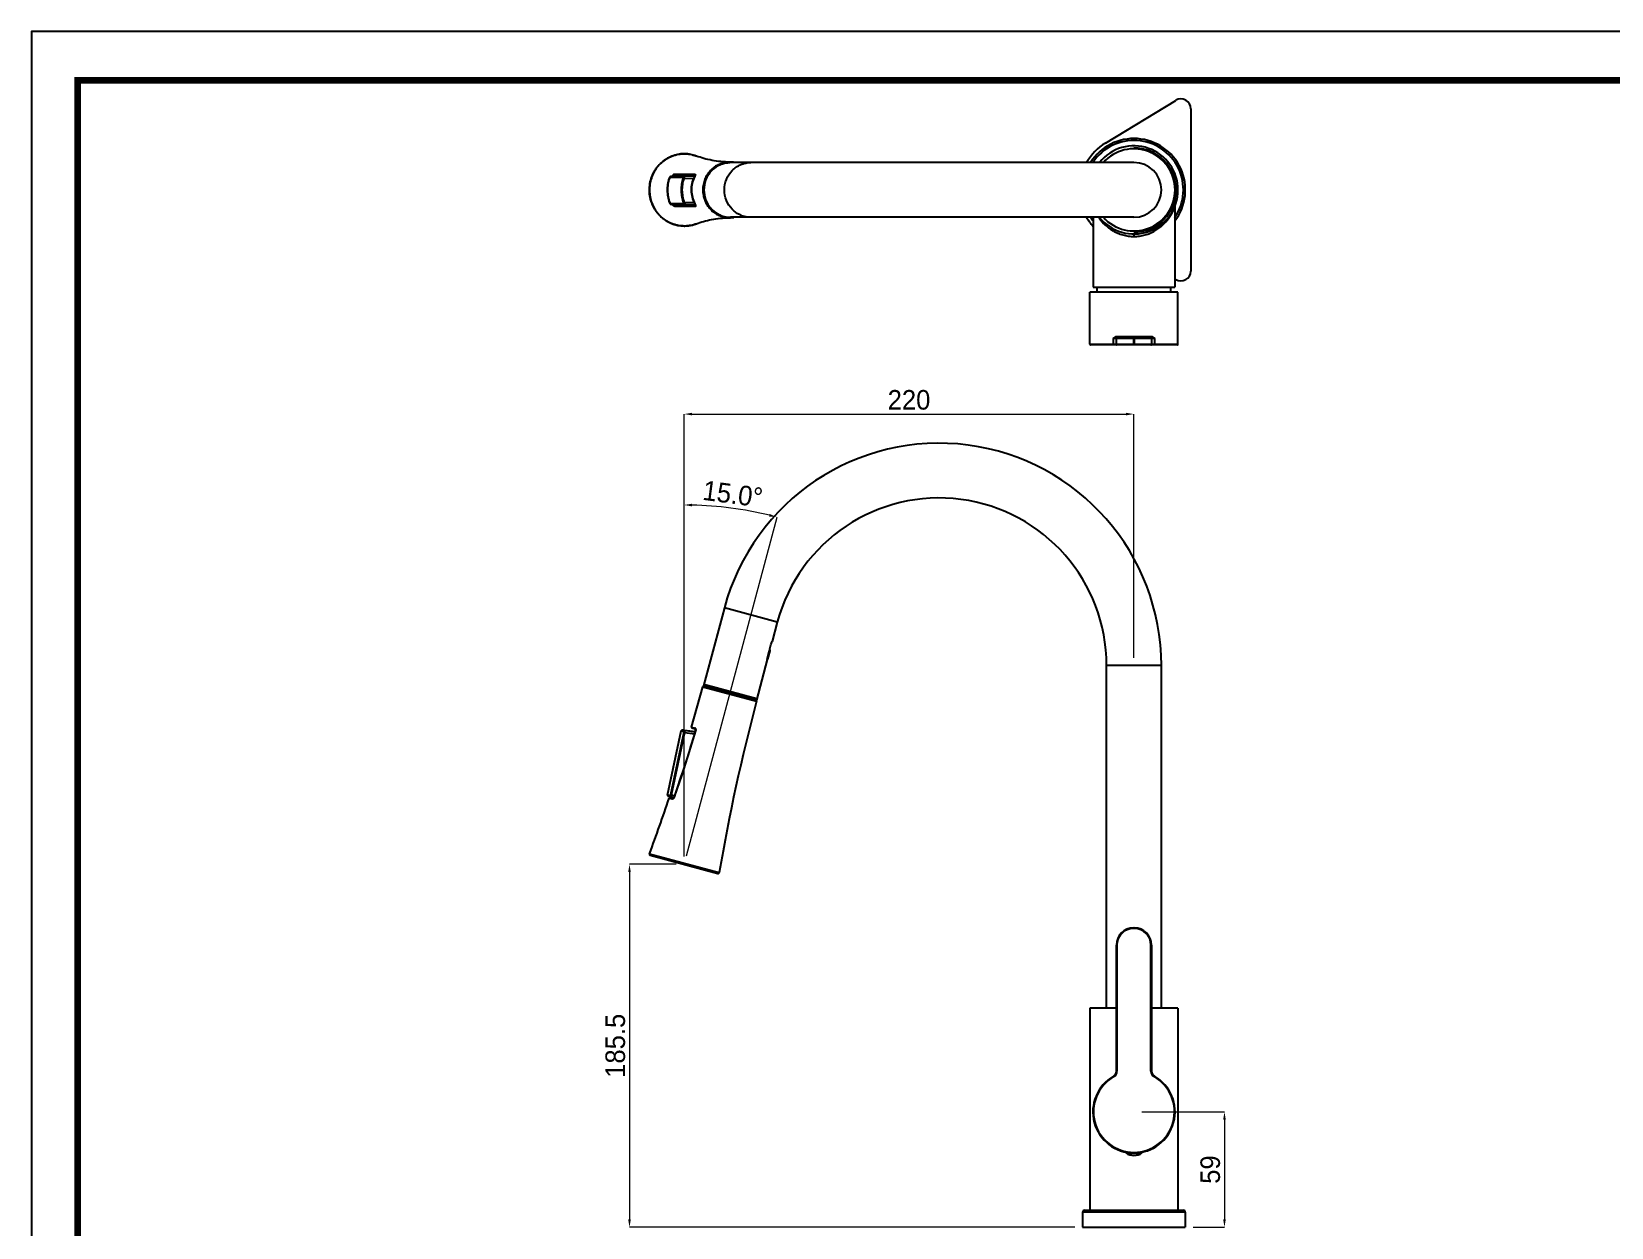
# Model space of a CAD drawing. Extents: x -514 to 953, y 124 to 1198.
# Drawn here: x -514 to 293, y 587 to 1198 of the extents above; entities that cross this region are included whole.
import ezdxf

# ---------------------------------------------------------------- set-up
doc = ezdxf.new("R2010")
doc.units = 0
doc.header["$LTSCALE"] = 50
doc.header["$MEASUREMENT"] = 0
doc.header["$PDMODE"] = 3
doc.header["$PDSIZE"] = -10
doc.layers.get('0').update_dxf_attribs({"linetype": 'CONTINUOUS'})
doc.layers.get('DEFPOINTS').update_dxf_attribs({"linetype": 'CONTINUOUS'})
doc.styles.add('Daelim Dimension', font='H2GTRE.TTF')
doc.dimstyles.new('DEFAULT', dxfattribs={"dimscale": 2, "dimtxt": 2, "dimasz": 2, "dimexe": 0, "dimexo": 2, "dimgap": 1, "dimtad": 1, "dimdec": 1, "dimzin": 9, "dimdsep": 46, "dimtxsty": 'Daelim Dimension', "dimcen": 0.5, "dimclrd": 252, "dimclre": 252, "dimclrt": 3, "dimadec": 1, "dimazin": 0, "dimtfac": 1, "dimtdec": 1, "dimtix": 1, "dimtmove": 0, "dimatfit": 3, "dimfxl": 1, "dimtolj": 1, "dimtzin": 1, "dimlwd": 9, "dimlwe": 9, "dimarcsym": 0})

# ---------------------------------------------------------------- blocks, each defined once
blk = doc.blocks.new('*D30')
at = {"color": 5, "lineweight": 9, "ltscale": 0.5, "transparency": 16777216}
for p, q in [((-184.82, 772.86), (-208.71, 772.86)), ((-208.71, 768.86), (-208.71, 591.35)), ((18.9, 587.35), (-208.71, 587.35))]:
    blk.add_line(p, q, dxfattribs=at)
at = {"color": 5, "ltscale": 0.5, "transparency": 16777216}
for points in [[(-209.38, 768.86), (-208.05, 768.86), (-208.71, 772.86)], [(-209.38, 591.35), (-208.05, 591.35), (-208.71, 587.35)]]:
    blk.add_solid(points, dxfattribs=at)
at = {"layer": 'DEFPOINTS', "color": 0, "ltscale": 0.5, "transparency": 16777216}
for p in [(-180.82, 772.86), (-208.71, 587.35), (22.9, 587.35)]:
    blk.add_point(p, dxfattribs=at)
at = {"color": 7, "ltscale": 0.5, "transparency": 16777216, "insert": (-215.94, 680.1), "char_height": 10, "attachment_point": 5, "rotation": 90, "style": 'Daelim Dimension'}
blk.add_mtext('\\A1;185.5', dxfattribs=at)
blk = doc.blocks.new('*D31')
at = {"color": 5, "lineweight": 9, "ltscale": 0.5, "transparency": 16777216}
for p, q in [((-180.82, 776.86), (-180.82, 1002.93)), ((-176.82, 1002.93), (45.15, 1002.93)), ((49.15, 878.43), (49.15, 1002.93))]:
    blk.add_line(p, q, dxfattribs=at)
at = {"color": 5, "ltscale": 0.5, "transparency": 16777216}
for points in [[(-176.82, 1003.59), (-176.82, 1002.26), (-180.82, 1002.93)], [(45.15, 1003.59), (45.15, 1002.26), (49.15, 1002.93)]]:
    blk.add_solid(points, dxfattribs=at)
at = {"layer": 'DEFPOINTS', "color": 0, "ltscale": 0.5, "transparency": 16777216}
for p in [(49.15, 1002.93), (49.15, 874.43), (-180.82, 772.86)]:
    blk.add_point(p, dxfattribs=at)
at = {"color": 7, "ltscale": 0.5, "transparency": 16777216, "insert": (-65.83, 1010.15), "char_height": 10, "attachment_point": 5, "style": 'Daelim Dimension'}
blk.add_mtext('\\A1;220', dxfattribs=at)
blk = doc.blocks.new('*D35')
at = {"color": 5, "lineweight": 9, "ltscale": 0.5, "transparency": 16777216}
for p, q in [((53.15, 646.35), (95.41, 646.35)), ((95.41, 642.35), (95.41, 591.35)), ((79.4, 587.35), (95.41, 587.35))]:
    blk.add_line(p, q, dxfattribs=at)
at = {"color": 5, "ltscale": 0.5, "transparency": 16777216}
for points in [[(94.75, 642.35), (96.08, 642.35), (95.41, 646.35)], [(94.75, 591.35), (96.08, 591.35), (95.41, 587.35)]]:
    blk.add_solid(points, dxfattribs=at)
at = {"layer": 'DEFPOINTS', "color": 0, "ltscale": 0.5, "transparency": 16777216}
for p in [(49.15, 646.35), (75.4, 587.35), (95.41, 587.35)]:
    blk.add_point(p, dxfattribs=at)
at = {"color": 7, "ltscale": 0.5, "transparency": 16777216, "insert": (88.18, 616.85), "char_height": 10, "attachment_point": 5, "rotation": 90, "style": 'Daelim Dimension'}
blk.add_mtext('\\A1;59', dxfattribs=at)
blk = doc.blocks.new('*D38')
at = {"color": 5, "lineweight": 9, "ltscale": 0.5, "transparency": 16777216}
for p, q in [((-180.82, 777.56), (-180.82, 956.48)), ((-179.64, 777.25), (-133.29, 950.22))]:
    blk.add_line(p, q, dxfattribs=at)
blk.add_arc((-180.82, 772.86), 183.62, 76.24815, 88.75185, dxfattribs=at)
at = {"color": 5, "ltscale": 0.5, "transparency": 16777216}
for points in [[(-176.82, 955.77), (-176.81, 957.1), (-180.82, 956.48)], [(-137, 951.86), (-137.33, 950.57), (-133.29, 950.22)]]:
    blk.add_solid(points, dxfattribs=at)
at = {"layer": 'DEFPOINTS', "color": 0, "ltscale": 0.5, "transparency": 16777216}
for p in [(-148.93, 953.69), (-180.82, 773.56), (-180.82, 772.86), (-180.82, 772.86), (-180.67, 773.38)]:
    blk.add_point(p, dxfattribs=at)
at = {"color": 7, "ltscale": 0.5, "transparency": 16777216, "insert": (-155.91, 962.06), "char_height": 10, "attachment_point": 5, "rotation": 352.5, "style": 'Daelim Dimension'}
blk.add_mtext('\\A1;15.0°', dxfattribs=at)

msp = doc.modelspace()

# ---------------------------------------------------------------- linework, layer by layer
at = {"color": 7, "linetype": 'Continuous'}
for p, q in [((34.61, 1141.42), (70.56, 1163.26)), ((78.15, 1158.99), (78.15, 1075.99)), ((49.15, 1131.49), (-157.14, 1131.49)), ((-181.47, 1124.67), (-187.62, 1124.33)), ((-181.47, 1124.67), (-175.25, 1124.64)), ((-181.47, 1124.67), (-181.47, 1124.67)), ((-175.52, 1124.04), (-175.52, 1124.04)), ((-170.89, 1117.51), (-170.89, 1117.47)), ((-170.66, 1117.49), (-170.66, 1117.49)), ((-170.66, 1117.49), (-170.66, 1117.49)), ((-181.21, 1109.97), (-187.37, 1110.08)), ((-185.55, 1109.59), (-183.15, 1109.64)), ((-176.51, 1109.66), (-183.15, 1109.64)), ((-181.21, 1109.97), (-175.02, 1109.94)), ((-180.57, 1110.05), (-175.03, 1109.95)), ((-174.9, 1109.66), (-176.51, 1109.66)), ((70.05, 1108.91), (70.05, 1067.79)), ((49.15, 1103.49), (-157.14, 1103.49)), ((28.25, 1103.49), (28.25, 1067.79)), ((28.25, 1067.79), (70.05, 1067.79)), ((30.35, 1065.29), (30.35, 1067.79)), ((67.95, 1065.29), (67.95, 1067.79)), ((70.56, 1071.72), (70.05, 1072.02)), ((26.65, 1038.59), (26.65, 1065.29)), ((71.65, 1065.29), (26.65, 1065.29)), ((70.15, 1065.29), (28.15, 1065.29)), ((71.65, 1038.59), (71.65, 1065.29)), ((57.87, 1042.09), (40.44, 1042.09)), ((40.63, 1042.59), (57.68, 1042.59)), ((48.95, 1042.09), (48.95, 1038.29)), ((49.35, 1038.29), (49.35, 1042.09)), ((26.65, 1038.59), (71.65, 1038.59)), ((71.35, 1038.29), (26.95, 1038.29)), ((38.57, 1041.59), (38.57, 1038.59)), ((59.74, 1041.59), (38.57, 1041.59)), ((40.15, 1038.59), (40.15, 1041.59)), ((58.15, 1041.59), (58.15, 1038.59)), ((59.74, 1038.59), (59.74, 1041.59)), ((-160.21, 903.84), (-170.89, 863.99)), ((-133.17, 896.59), (-135.8, 886.77)), ((-137.97, 877.74), (-136.83, 881.99)), ((-138.28, 877.51), (-143.84, 856.75)), ((35.15, 699.35), (35.15, 874.43)), ((63.15, 699.35), (63.15, 874.43)), ((-170.66, 864.84), (-143.62, 857.6)), ((-177.02, 842.97), (-171.21, 863.56)), ((-170.89, 863.99), (-143.84, 856.75)), ((-189.26, 808.25), (-182.28, 841.05)), ((-180.8, 841.32), (-175.07, 840.52)), ((-175.08, 840.49), (-180.58, 841.26)), ((-176.81, 842.6), (-175.1, 842.14)), ((-175.18, 841.13), (-175.36, 840.56)), ((-175.33, 842.2), (-175.27, 842.16)), ((-175.27, 842.16), (-175.19, 842.02)), ((-188.9, 807.66), (-187.79, 807.34)), ((-188, 807.4), (-188.9, 807.66)), ((-186.57, 806.39), (-188.1, 806.8)), ((-186.03, 806.84), (-188, 807.4)), ((-187.79, 807.34), (-186.03, 806.84)), ((-198.16, 777.5), (-163.48, 768.21)), ((48.95, 740.35), (49.35, 740.35)), ((40.15, 667.13), (40.15, 731.55)), ((58.15, 731.55), (58.15, 667.13)), ((26.65, 699.35), (26.65, 596.05)), ((40.15, 699.35), (26.65, 699.35)), ((71.65, 699.35), (58.15, 699.35)), ((71.65, 699.35), (71.65, 596.05)), ((53.3, 625.35), (45, 625.35)), ((45.8, 625.27), (45.8, 625.63)), ((45.8, 625.27), (52.5, 625.27)), ((52.5, 625.27), (52.5, 625.64)), ((22.9, 595.05), (22.9, 587.35)), ((23.9, 596.05), (74.4, 596.05)), ((75.4, 595.05), (75.4, 587.35)), ((22.9, 587.35), (75.4, 587.35)), ((23.9, 587.25), (23.9, 587.35)), ((74.4, 587.25), (74.4, 587.35))]:
    msp.add_line(p, q, dxfattribs=at)
at = {"color": 9, "linetype": 'Continuous'}
for p, q in [((-180.98, 1135.94), (-181.01, 1135.94)), ((-181, 1135.94), (-181.01, 1135.94)), ((-157.37, 1131.69), (-157.54, 1131.69)), ((-188.34, 1123.47), (-188.33, 1123.48)), ((-188.33, 1123.47), (-188.33, 1123.48)), ((-188.33, 1123.47), (-188.33, 1123.48)), ((-188.05, 1124), (-181.25, 1123.97)), ((-187.62, 1124.33), (-180.82, 1124.3)), ((-187.62, 1124.33), (-187.62, 1124.33)), ((-181.47, 1124.67), (-181.47, 1124.67)), ((-175.27, 1124.6), (-180.82, 1124.3)), ((-180.79, 1123.29), (-175.71, 1123.56)), ((-175.52, 1124.04), (-175.51, 1124.05)), ((-188.12, 1110.91), (-188.11, 1110.91)), ((-188.11, 1110.91), (-188.11, 1110.92)), ((-188.11, 1110.91), (-188.11, 1110.92)), ((-181.01, 1110.36), (-187.81, 1110.39)), ((-180.57, 1110.05), (-187.37, 1110.08)), ((-187.37, 1110.08), (-187.37, 1110.08)), ((-175.5, 1110.96), (-180.58, 1111.05)), ((-174.89, 1109.63), (-176.51, 1109.62)), ((-175.27, 1110.47), (-175.28, 1110.47)), ((-180.38, 1099.04), (-180.35, 1099.04)), ((-174.56, 1100.16), (-174.52, 1100.18)), ((-174.56, 1100.16), (-174.52, 1100.18)), ((66.79, 1102.85), (66.82, 1102.89)), ((66.82, 1102.85), (66.85, 1102.89)), ((49.15, 1094.99), (49.15, 1093.69)), ((-133.17, 896.59), (-160.21, 903.84)), ((-138.34, 877.53), (-137.11, 882.09)), ((63.15, 874.43), (35.15, 874.43)), ((-171.21, 863.56), (-143.78, 856.21)), ((-181.01, 840.35), (-187.81, 808.36)), ((-180.57, 840.25), (-187.37, 808.26)), ((-182.28, 841.05), (-182.28, 841.05)), ((-180.57, 840.25), (-181.01, 840.35)), ((-180.57, 840.25), (-175.37, 839.52)), ((-177.02, 842.97), (-175.27, 842.5)), ((-175.18, 841.13), (-174.9, 841.05)), ((-175.18, 841.13), (-175.17, 841.13)), ((-189.25, 808.25), (-189.26, 808.25)), ((-188.11, 807.92), (-189.25, 808.25)), ((-189.1, 808.2), (-189.25, 808.25)), ((-188.11, 807.92), (-189.1, 808.2)), ((-188.9, 807.66), (-188.9, 807.66)), ((-188.82, 807.64), (-188.9, 807.66)), ((-187.37, 808.26), (-187.81, 808.36)), ((-185.65, 807.77), (-187.37, 808.26)), ((-186.9, 806.19), (-188.47, 806.6)), ((-198.5, 778.16), (-162.85, 768.61)), ((48.95, 740.35), (48.95, 740.05)), ((49.35, 740.05), (48.95, 740.05)), ((49.35, 740.05), (49.35, 740.35)), ((40.45, 731.55), (40.15, 731.55)), ((40.45, 731.55), (40.45, 667.13)), ((57.85, 667.13), (57.85, 731.55)), ((58.15, 731.55), (57.85, 731.55)), ((38.8, 664.28), (38.65, 664.54)), ((40.15, 667.13), (40.45, 667.13)), ((57.85, 667.13), (58.15, 667.13)), ((59.5, 664.28), (59.65, 664.54)), ((75.4, 595.05), (22.9, 595.05))]:
    msp.add_line(p, q, dxfattribs=at)
for q in [(-180.82, 773.56), (-180.67, 773.38)]:
    msp.add_line((-180.82, 772.86), q)
at = {"ltscale": 0.5}
msp.add_lwpolyline([(-514.33, 123.55), (952.59, 123.55), (952.59, 1198.39), (-514.33, 1198.39)], close=True, dxfattribs=at)
at = {"color": 5, "linetype": 'ByBlock', "lineweight": 200, "const_width": 3.38}
msp.add_lwpolyline([(-490.75, 169.57), (928.85, 169.57), (928.85, 1173.43), (-490.75, 1173.43)], close=True, dxfattribs=at)
at = {"color": 7, "linetype": 'Continuous'}
for points in [[(-187.62, 1124.33), (-187.66, 1124.33), (-187.82, 1124.28), (-187.95, 1124.2), (-188.04, 1124.1), (-188.13, 1123.98), (-188.21, 1123.83), (-188.28, 1123.64), (-188.34, 1123.47)], [(-175.11, 1125.1), (-175.11, 1125.1), (-175.12, 1125.04), (-175.14, 1124.95), (-175.19, 1124.82), (-175.24, 1124.67), (-175.31, 1124.5), (-175.4, 1124.3), (-175.49, 1124.1), (-175.52, 1124.04)], [(-170.89, 1117.51), (-170.89, 1117.49), (-170.89, 1117.47)], [(-188.12, 1110.91), (-188.06, 1110.75), (-187.97, 1110.57), (-187.89, 1110.42), (-187.8, 1110.3), (-187.71, 1110.21), (-187.58, 1110.13), (-187.42, 1110.08), (-187.37, 1110.08)], [(-175.28, 1110.47), (-175.26, 1110.43), (-175.16, 1110.23), (-175.07, 1110.04), (-174.99, 1109.87), (-174.92, 1109.72), (-174.88, 1109.59), (-174.85, 1109.5), (-174.84, 1109.47)], [(70.14, 1109.38), (70.08, 1109.18), (70.06, 1108.97), (70.05, 1108.91)], [(-174.9, 841.06), (-178.31, 830), (-181.99, 818.63), (-185.83, 807.25)], [(-175.19, 842.02), (-175.13, 841.8), (-175.11, 841.54), (-175.15, 841.25), (-175.18, 841.13)], [(-175.1, 842.14), (-175.02, 842.08), (-174.92, 841.94), (-174.86, 841.73), (-174.84, 841.46), (-174.87, 841.18), (-174.9, 841.06)], [(-186.61, 806.56), (-186.74, 806.47), (-186.76, 806.46)], [(-186.3, 806.92), (-186.44, 806.73), (-186.61, 806.56)], [(-185.83, 807.25), (-185.86, 807.16), (-185.99, 806.9), (-186.15, 806.68), (-186.31, 806.51), (-186.46, 806.42), (-186.55, 806.39), (-186.56, 806.39)]]:
    msp.add_lwpolyline(points, dxfattribs=at)
for centre, radius, start, end in [((73.15, 1158.99), 5, 0, 121.28854), ((49.15, 1117.49), 28, 121.28854, 149.91392), ((49.15, 1117.49), 26.25, 322.88926, 147.6906), ((49.15, 1117.49), 22.5, 218.63194, 141.36808), ((49.15, 1117.49), 21.5, 270.00006, 89.99994), ((-157.37, 1118.4), 13.09, 95.30467, 96.18626), ((-157.14, 1118.46), 13.03, 96.29852, 97.18267), ((-157.37, 1118.41), 13.08, 90.00401, 95.30585), ((-157.14, 1118.41), 13.08, 90.99336, 96.29527), ((-157.5, 1118.46), 13.24, 88.3772, 89.43348), ((-157.14, 1118.4), 13.09, 89.99997, 90.99382), ((-157.14, 1118.46), 13.03, 90.00018, 90.9972), ((-157.5, 1118.36), 13.33, 80.7034, 88.37008), ((49.15, 1117.49), 21, 221.86406, 138.13591), ((49.15, 1117.49), 21, 270.00011, 89.99989), ((49.15, 1117.49), 14, 270, 90), ((-172.63, 1117.67), 12.12, 143.34952, 144.9926), ((-156.18, 1117.49), 14.48, 180.0113, 192.08567), ((-172.67, 1117.28), 12.06, 217.21951, 219.30064), ((-156.95, 1116.98), 13.53, 233.21969, 235.12827), ((-157.09, 1116.74), 13.25, 247.3543, 249.8157), ((-157.13, 1116.64), 13.15, 249.80895, 262.38201), ((-157.14, 1116.58), 13.09, 262.40011, 268.9988), ((-157.14, 1116.52), 13.03, 262.80682, 263.74034), ((-157.37, 1116.58), 13.09, 263.80323, 264.73405), ((-157.37, 1116.57), 13.08, 264.73285, 269.99603), ((-157.14, 1116.57), 13.08, 263.7435, 269.00662), ((-156.83, 1049.57), 53.72, 90.56625, 91.08432), ((-157.14, 1116.58), 13.09, 269.00616, 269.99997), ((-157.14, 1116.52), 13.03, 269.00279, 269.99982), ((-157.5, 1116.54), 13.25, 270.56627, 271.08434), ((-157.5, 1116.52), 13.23, 271.0844, 271.63116), ((-157.5, 1116.61), 13.32, 271.63919, 279.02172), ((49.15, 1117.49), 28, 210.08687, 221.69963), ((49.15, 1117.49), 26.25, 212.30478, 217.09508), ((73.15, 1075.99), 5, 238.71146, 0), ((40.65, 1041.59), 0.5, 90, 180), ((57.65, 1041.59), 0.5, 0, 90), ((26.95, 1038.59), 0.3, 180, 270), ((40.45, 1038.59), 0.3, 180, 270), ((57.85, 1038.59), 0.3, 270, 0), ((71.35, 1038.59), 0.3, 270, 0), ((-50.47, 874.43), 113.62, 0, 165), ((-50.47, 874.43), 85.62, 0, 165), ((-119.59, 880.53), 17.51, 173.9709, 174.1203), ((-137.12, 882.07), 0.3, 345, 66.93599), ((-138.26, 877.82), 0.3, 266.64984, 345), ((-170.73, 863.43), 0.5, 75, 164.85344), ((822.81, 599.86), 1000, 165.14656, 170.28519), ((-144.26, 856.34), 0.5, 345.14656, 75), ((-176.74, 842.89), 0.3, 163.62752, 255), ((-188.77, 808.14), 0.5, 167.9995, 253.99869), ((-1136.47, 1124.85), 1000, 339.71481, 341.44305), ((-188.18, 806.51), 0.3, 75, 161.44305), ((-198.03, 777.99), 0.5, 159.71481, 255), ((-163.35, 768.69), 0.5, 255, 350.28519), ((48.95, 731.55), 8.8, 90, 180), ((49.35, 731.55), 8.8, 0, 90), ((49.15, 646.35), 21, 120.00005, 60.01983), ((37.15, 667.13), 3, 300, 0), ((61.15, 667.13), 3, 180, 240), ((49.15, 631.32), 7.27, 235.21336, 304.78664), ((23.9, 595.05), 1, 90, 180), ((74.4, 595.05), 1, 0, 90)]:
    msp.add_arc(centre, radius, start, end, dxfattribs=at)
at = {"color": 9, "linetype": 'Continuous'}
for centre, radius, start, end in [((49.15, 1117.49), 25.25, 325.97321, 146.26979), ((-180.67, 1118.73), 17.21, 90.4803, 91.02846), ((-180.68, 1118.73), 17.21, 86.49571, 90.47761), ((-180.68, 1118.68), 17.26, 81.49236, 86.49678), ((-180.68, 1118.67), 17.27, 76.84198, 81.4871), ((-180.7, 1118.6), 17.34, 72.08213, 76.84139), ((-180.72, 1118.54), 17.4, 69.14872, 72.08035), ((-157.5, 1118.44), 13.25, 90.19125, 91.08433), ((-187.59, 1123.85), 0.477, 105.22183, 111.86745), ((-187.59, 1123.85), 0.48, 93.1397, 105.26204), ((-187.36, 1110.56), 0.476, 249.41552, 256.33395), ((-187.36, 1110.56), 0.48, 256.30307, 268.99796), ((-180.64, 1116.41), 17.38, 250.5506, 252.03284), ((-180.65, 1116.38), 17.34, 252.03361, 258.5885), ((-180.67, 1116.29), 17.25, 258.59281, 261.3727), ((-180.67, 1116.3), 17.26, 261.37627, 266.97149), ((-180.67, 1116.25), 17.21, 266.97108, 270.47816), ((-180.67, 1116.25), 17.21, 270.4803, 270.96624), ((-180.68, 1116.3), 17.25, 271.09236, 283.77953), ((-180.71, 1116.41), 17.37, 283.78006, 289.63715), ((-180.72, 1116.44), 17.4, 289.63744, 290.71889), ((-157.5, 1116.5), 13.21, 268.47244, 270.19061), ((-157.5, 1116.54), 13.25, 270.19124, 270.56627), ((49.15, 1117.49), 25.25, 213.72094, 214.05238), ((50.64, 1116.92), 23.76, 214.40224, 216.18288), ((-1024.18, 1097.12), 887.1, 340.92637, 343.22156), ((-175.87, 841.68), 1.08, 21.81118, 25.5751), ((-176.59, 841.57), 1.82, 343.18992, 348.15582), ((48.95, 731.55), 8.5, 90, 180), ((49.35, 731.55), 8.5, 0, 90), ((49.15, 646.35), 20.7, 120, 60), ((37.15, 667.13), 3.3, 300, 360), ((61.15, 667.13), 3.3, 180, 240)]:
    msp.add_arc(centre, radius, start, end, dxfattribs=at)
at = {"color": 7, "linetype": 'Continuous'}
for points, knots in [([(-180.36, 1099.04), (-181.53, 1099.02), (-183.29, 1099.17), (-185.56, 1099.71), (-187.78, 1100.48), (-190.4, 1101.87), (-192.7, 1103.75), (-194.29, 1105.51), (-195.72, 1107.43), (-197.15, 1110.08), (-198.23, 1113.54), (-198.64, 1117.15), (-198.36, 1120.77), (-197.4, 1124.27), (-196.07, 1126.98), (-194.71, 1128.95), (-193.18, 1130.76), (-190.95, 1132.73), (-188.38, 1134.22), (-186.19, 1135.07), (-183.94, 1135.7), (-182.18, 1135.92), (-181.01, 1135.94)], [0, 0, 0, 0, 0.061469, 0.092285, 0.123154, 0.185037, 0.247285, 0.278596, 0.310007, 0.373026, 0.436335, 0.499809, 0.563296, 0.626647, 0.689728, 0.721174, 0.752522, 0.814843, 0.876789, 0.907683, 0.938516, 1, 1, 1, 1]), ([(-181.01, 1135.94), (-179.91, 1135.96), (-177.7, 1135.79), (-175.55, 1135.2), (-174.52, 1134.8)], [0, 0, 0, 0, 0.499507, 1, 1, 1, 1]), ([(-157.37, 1131.69), (-160.42, 1131.72), (-164.92, 1132.15), (-170.62, 1133.46), (-173.27, 1134.33), (-174.52, 1134.81)], [0, 0, 0, 0, 0.522913, 0.770214, 1, 1, 1, 1]), ([(-158.78, 1131.41), (-159.6, 1131.33), (-161.23, 1130.99), (-163.54, 1130.03), (-165.65, 1128.66), (-167.47, 1126.91), (-168.96, 1124.85), (-170.06, 1122.54), (-170.74, 1120.07), (-170.89, 1118.36), (-170.89, 1117.51)], [0, 0, 0, 0, 0.122847, 0.246123, 0.37004, 0.494723, 0.620189, 0.746351, 0.873036, 1, 1, 1, 1]), ([(-170.66, 1117.49), (-170.66, 1118.4), (-170.49, 1120.21), (-169.73, 1122.82), (-168.5, 1125.24), (-166.85, 1127.36), (-164.82, 1129.12), (-162.51, 1130.44), (-159.99, 1131.27), (-158.24, 1131.47), (-157.37, 1131.49)], [0, 0, 0, 0, 0.127092, 0.253872, 0.380072, 0.505509, 0.630111, 0.753929, 0.877131, 1, 1, 1, 1]), ([(-158.77, 1131.39), (-160.39, 1131.18), (-163.59, 1130.15), (-167.51, 1126.95), (-170.07, 1122.55), (-170.66, 1119.17), (-170.66, 1117.49)], [0, 0, 0, 0, 0.246068, 0.494683, 0.746319, 1, 1, 1, 1]), ([(-188.34, 1123.47), (-188.67, 1122.46), (-189.15, 1120.37), (-189.35, 1117.17), (-189.03, 1113.98), (-188.48, 1111.91), (-188.12, 1110.91)], [0, 0, 0, 0, 0.249827, 0.500102, 0.750324, 1, 1, 1, 1]), ([(-185.82, 1124.89), (-184.89, 1124.89), (-181.33, 1124.91), (-177.78, 1124.92), (-175.15, 1124.92)], [0, 0, 0, 0, 0.261311, 1, 1, 1, 1]), ([(-183.52, 1124.9), (-183.55, 1124.89), (-183.61, 1124.84), (-183.75, 1124.72), (-183.85, 1124.62), (-183.91, 1124.54)], [0, 0, 0, 0, 0.194457, 0.432031, 1, 1, 1, 1]), ([(-175.28, 1110.47), (-175.83, 1111.5), (-176.7, 1113.71), (-177.17, 1117.22), (-176.82, 1120.75), (-176.04, 1122.99), (-175.52, 1124.04)], [0, 0, 0, 0, 0.249452, 0.499866, 0.750351, 1, 1, 1, 1]), ([(-170.89, 1117.47), (-170.89, 1116.62), (-170.74, 1114.91), (-170.06, 1112.44), (-168.96, 1110.13), (-167.47, 1108.07), (-165.65, 1106.32), (-163.54, 1104.95), (-161.23, 1103.99), (-159.6, 1103.66), (-158.78, 1103.57)], [0, 0, 0, 0, 0.126964, 0.253648, 0.379811, 0.505275, 0.629958, 0.753876, 0.877152, 1, 1, 1, 1]), ([(-170.66, 1117.49), (-170.66, 1115.81), (-170.07, 1112.43), (-167.51, 1108.03), (-163.6, 1104.83), (-160.39, 1103.8), (-158.78, 1103.59)], [0, 0, 0, 0, 0.25368, 0.505316, 0.753932, 1, 1, 1, 1]), ([(-183.14, 1109.6), (-183.34, 1109.6), (-184.14, 1109.6), (-184.94, 1109.6), (-185.55, 1109.59)], [0, 0, 0, 0, 0.247696, 1, 1, 1, 1]), ([(-183.64, 1110.01), (-183.6, 1109.96), (-183.51, 1109.87), (-183.38, 1109.75), (-183.26, 1109.67), (-183.19, 1109.64), (-183.15, 1109.64)], [0, 0, 0, 0, 0.332803, 0.621933, 0.849116, 1, 1, 1, 1]), ([(-176.51, 1109.62), (-177.05, 1109.62), (-179.26, 1109.62), (-181.47, 1109.61), (-183.14, 1109.6)], [0, 0, 0, 0, 0.242984, 1, 1, 1, 1]), ([(-165.06, 1106.14), (-165.25, 1106.28), (-166, 1106.88), (-166.69, 1107.55), (-167.16, 1108.09)], [0, 0, 0, 0, 0.249498, 1, 1, 1, 1]), ([(-174.52, 1100.18), (-175.45, 1099.82), (-177.38, 1099.27), (-179.37, 1099.06), (-180.36, 1099.04)], [0, 0, 0, 0, 0.500499, 1, 1, 1, 1]), ([(-174.52, 1100.18), (-173.3, 1100.64), (-170.73, 1101.49), (-165.2, 1102.78), (-160.82, 1103.23), (-157.85, 1103.28)], [0, 0, 0, 0, 0.229909, 0.477064, 1, 1, 1, 1]), ([(-162.19, 1104.51), (-162.41, 1104.6), (-163.28, 1104.99), (-164.11, 1105.47), (-164.69, 1105.88)], [0, 0, 0, 0, 0.249622, 1, 1, 1, 1]), ([(38.57, 1041.59), (38.87, 1041.83), (39.48, 1042.3), (40.24, 1042.59), (40.63, 1042.59)], [0, 0, 0, 0, 0.502799, 1, 1, 1, 1]), ([(38.57, 1041.59), (38.89, 1041.69), (39.36, 1041.85), (39.98, 1042.04), (40.29, 1042.09), (40.44, 1042.09)], [0, 0, 0, 0, 0.525262, 0.766392, 1, 1, 1, 1]), ([(40.51, 1042.13), (40.51, 1042.12), (40.49, 1042.1), (40.46, 1042.09), (40.44, 1042.09)], [0, 0, 0, 0, 0.291559, 1, 1, 1, 1]), ([(40.63, 1042.59), (40.63, 1042.51), (40.61, 1042.36), (40.57, 1042.21), (40.53, 1042.15)], [0, 0, 0, 0, 0.564074, 1, 1, 1, 1]), ([(57.78, 1042.16), (57.74, 1042.21), (57.7, 1042.36), (57.68, 1042.51), (57.68, 1042.59)], [0, 0, 0, 0, 0.436973, 1, 1, 1, 1]), ([(57.68, 1042.59), (58.07, 1042.59), (58.83, 1042.3), (59.44, 1041.83), (59.74, 1041.59)], [0, 0, 0, 0, 0.497201, 1, 1, 1, 1]), ([(57.87, 1042.09), (57.86, 1042.09), (57.82, 1042.1), (57.8, 1042.13), (57.78, 1042.16)], [0, 0, 0, 0, 0.210699, 1, 1, 1, 1]), ([(58.38, 1042.02), (58.6, 1041.96), (59.05, 1041.81), (59.51, 1041.66), (59.74, 1041.59)], [0, 0, 0, 0, 0.479129, 1, 1, 1, 1]), ([(38.71, 1038.29), (38.66, 1038.29), (38.6, 1038.37), (38.57, 1038.48), (38.57, 1038.55), (38.57, 1038.59)], [0, 0, 0, 0, 0.379621, 0.670854, 1, 1, 1, 1]), ([(59.6, 1038.29), (59.65, 1038.29), (59.71, 1038.37), (59.74, 1038.48), (59.74, 1038.55), (59.74, 1038.59)], [0, 0, 0, 0, 0.379621, 0.670854, 1, 1, 1, 1]), ([(-137, 882.37), (-136.91, 883.24), (-136.61, 884.74), (-136.07, 886.18), (-135.8, 886.77)], [0, 0, 0, 0, 0.572674, 1, 1, 1, 1]), ([(-182.28, 841.05), (-182.27, 841.11), (-182.21, 841.24), (-182.07, 841.38), (-181.92, 841.44), (-181.8, 841.45), (-181.71, 841.44), (-181.63, 841.43), (-181.52, 841.42), (-181.39, 841.4), (-181.22, 841.38), (-181.02, 841.35), (-180.88, 841.33), (-180.8, 841.32)], [0, 0, 0, 0, 0.118579, 0.236304, 0.346724, 0.404348, 0.452509, 0.495823, 0.556959, 0.637753, 0.73855, 0.859346, 1, 1, 1, 1])]:
    msp.add_open_spline(points, degree=3, knots=knots, dxfattribs=at)
at = {"color": 9, "linetype": 'Continuous'}
for points, knots in [([(-181.01, 1135.94), (-182.05, 1135.92), (-184.13, 1135.69), (-187.13, 1134.79), (-189.93, 1133.36), (-192.46, 1131.46), (-194.62, 1129.12), (-196.36, 1126.44), (-197.62, 1123.48), (-198.37, 1120.35), (-198.58, 1117.12), (-198.25, 1113.91), (-197.38, 1110.81), (-196.01, 1107.91), (-194.17, 1105.29), (-191.92, 1103.05), (-189.32, 1101.25), (-187.41, 1100.38), (-186.43, 1100.03)], [0, 0, 0, 0, 0.061314, 0.122769, 0.184481, 0.246528, 0.308948, 0.371734, 0.434834, 0.498161, 0.561601, 0.625027, 0.688312, 0.751347, 0.814053, 0.876388, 0.938354, 1, 1, 1, 1]), ([(-157.75, 1131.69), (-158.63, 1131.67), (-160.4, 1131.46), (-162.95, 1130.62), (-165.29, 1129.29), (-167.33, 1127.51), (-169.01, 1125.37), (-170.26, 1122.93), (-171.03, 1120.29), (-171.3, 1117.54), (-171.05, 1114.8), (-170.3, 1112.15), (-169.07, 1109.7), (-167.41, 1107.54), (-165.37, 1105.75), (-163.04, 1104.4), (-160.5, 1103.54), (-158.73, 1103.32), (-157.85, 1103.29)], [0, 0, 0, 0, 0.061427, 0.123024, 0.18493, 0.247225, 0.309937, 0.37303, 0.436413, 0.499954, 0.563498, 0.62689, 0.689996, 0.752723, 0.815034, 0.876954, 0.938559, 1, 1, 1, 1]), ([(-160.21, 1117.49), (-160.21, 1119.31), (-159.52, 1122.97), (-157.01, 1126.86), (-154.26, 1129.2), (-151.91, 1130.51), (-149.35, 1131.31), (-147.58, 1131.49), (-146.69, 1131.49)], [0, 0, 0, 0, 0.253363, 0.5044, 0.629275, 0.753364, 0.876847, 1, 1, 1, 1]), ([(-189.25, 1117.17), (-189.27, 1118.24), (-189.14, 1120.37), (-188.66, 1122.46), (-188.33, 1123.47)], [0, 0, 0, 0, 0.500471, 1, 1, 1, 1]), ([(-188.05, 1124), (-188.06, 1124), (-188.08, 1123.99), (-188.11, 1123.95), (-188.15, 1123.9), (-188.19, 1123.84), (-188.23, 1123.76), (-188.28, 1123.64), (-188.31, 1123.54), (-188.33, 1123.48)], [0, 0, 0, 0, 0.045953, 0.121389, 0.225252, 0.353681, 0.501558, 0.66216, 1, 1, 1, 1]), ([(-187.77, 1124.3), (-187.84, 1124.27), (-187.96, 1124.19), (-188.03, 1124.07), (-188.05, 1124)], [0, 0, 0, 0, 0.515525, 1, 1, 1, 1]), ([(-186.07, 1125.34), (-186.1, 1125.34), (-186.17, 1125.32), (-186.32, 1125.23), (-186.51, 1125.03), (-186.75, 1124.73), (-186.89, 1124.5), (-186.96, 1124.37)], [0, 0, 0, 0, 0.06405, 0.15041, 0.383948, 0.675859, 1, 1, 1, 1]), ([(-185.82, 1124.89), (-185.84, 1124.89), (-185.88, 1124.88), (-185.98, 1124.84), (-186.11, 1124.74), (-186.28, 1124.59), (-186.39, 1124.47), (-186.44, 1124.4)], [0, 0, 0, 0, 0.068906, 0.159469, 0.392704, 0.679155, 1, 1, 1, 1]), ([(-186.07, 1125.34), (-186.1, 1125.29), (-186.12, 1125.19), (-186.08, 1125.03), (-185.97, 1124.92), (-185.87, 1124.89), (-185.82, 1124.89)], [0, 0, 0, 0, 0.254623, 0.509025, 0.757429, 1, 1, 1, 1]), ([(-175.14, 1125.39), (-176, 1125.38), (-179.65, 1125.37), (-183.3, 1125.35), (-186.07, 1125.34)], [0, 0, 0, 0, 0.238267, 1, 1, 1, 1]), ([(-181.33, 1123.45), (-181.66, 1122.43), (-182.16, 1120.35), (-182.3, 1118.21), (-182.28, 1117.14)], [0, 0, 0, 0, 0.499888, 1, 1, 1, 1]), ([(-180.58, 1111.05), (-180.94, 1112.02), (-181.49, 1114.04), (-181.81, 1117.15), (-181.6, 1120.27), (-181.12, 1122.3), (-180.79, 1123.29)], [0, 0, 0, 0, 0.249896, 0.499946, 0.750024, 1, 1, 1, 1]), ([(-181.25, 1123.97), (-181.25, 1123.97), (-181.24, 1123.97), (-181.23, 1123.96), (-181.23, 1123.94), (-181.23, 1123.92), (-181.23, 1123.9), (-181.23, 1123.86), (-181.23, 1123.8), (-181.25, 1123.72), (-181.27, 1123.64), (-181.3, 1123.54), (-181.32, 1123.48), (-181.33, 1123.45)], [0, 0, 0, 0, 0.018352, 0.039197, 0.066446, 0.101477, 0.144516, 0.195363, 0.319034, 0.467975, 0.635072, 0.81434, 1, 1, 1, 1]), ([(-180.79, 1123.29), (-180.85, 1123.31), (-180.96, 1123.35), (-181.1, 1123.39), (-181.2, 1123.42), (-181.26, 1123.43), (-181.3, 1123.44), (-181.32, 1123.45), (-181.33, 1123.45)], [0, 0, 0, 0, 0.323113, 0.640167, 0.772947, 0.879183, 0.954649, 1, 1, 1, 1]), ([(-180.82, 1124.3), (-180.87, 1124.3), (-180.96, 1124.28), (-181.09, 1124.2), (-181.19, 1124.1), (-181.24, 1124.01), (-181.25, 1123.97)], [0, 0, 0, 0, 0.252245, 0.510113, 0.762705, 1, 1, 1, 1]), ([(-180.82, 1124.3), (-180.81, 1124.3), (-180.8, 1124.29), (-180.79, 1124.28), (-180.77, 1124.25), (-180.76, 1124.22), (-180.75, 1124.17), (-180.74, 1124.1), (-180.74, 1123.99), (-180.74, 1123.84), (-180.75, 1123.67), (-180.77, 1123.48), (-180.79, 1123.35), (-180.79, 1123.29)], [0, 0, 0, 0, 0.016553, 0.036808, 0.063629, 0.098127, 0.140536, 0.190761, 0.313104, 0.461016, 0.628936, 0.810875, 1, 1, 1, 1]), ([(-175.51, 1124.05), (-176.03, 1122.99), (-176.81, 1120.76), (-177.16, 1117.22), (-176.68, 1113.71), (-175.82, 1111.5), (-175.27, 1110.47)], [0, 0, 0, 0, 0.249634, 0.50014, 0.750571, 1, 1, 1, 1]), ([(-175.11, 1124.99), (-175.16, 1124.84), (-175.29, 1124.52), (-175.43, 1124.21), (-175.51, 1124.05)], [0, 0, 0, 0, 0.458844, 1, 1, 1, 1]), ([(-175.14, 1125.39), (-175.17, 1125.34), (-175.2, 1125.21), (-175.16, 1125.09), (-175.12, 1125.04)], [0, 0, 0, 0, 0.500751, 1, 1, 1, 1]), ([(-175.14, 1125.39), (-175.12, 1125.39), (-175.1, 1125.38), (-175.07, 1125.36), (-175.06, 1125.32), (-175.05, 1125.25), (-175.07, 1125.14), (-175.1, 1125.04), (-175.11, 1124.99)], [0, 0, 0, 0, 0.077267, 0.149534, 0.233531, 0.339166, 0.623949, 1, 1, 1, 1]), ([(-188.11, 1110.92), (-188.47, 1111.92), (-189.02, 1113.98), (-189.23, 1116.11), (-189.25, 1117.17)], [0, 0, 0, 0, 0.499426, 1, 1, 1, 1]), ([(-182.28, 1117.14), (-182.26, 1116.08), (-182.04, 1113.94), (-181.47, 1111.88), (-181.11, 1110.88)], [0, 0, 0, 0, 0.500165, 1, 1, 1, 1]), ([(-146.69, 1103.49), (-147.58, 1103.49), (-149.35, 1103.67), (-151.91, 1104.48), (-154.26, 1105.78), (-157.01, 1108.12), (-159.52, 1112.02), (-160.21, 1115.67), (-160.21, 1117.49)], [0, 0, 0, 0, 0.123153, 0.246636, 0.370725, 0.4956, 0.746637, 1, 1, 1, 1]), ([(-187.81, 1110.39), (-187.82, 1110.39), (-187.84, 1110.41), (-187.88, 1110.44), (-187.91, 1110.49), (-187.95, 1110.55), (-187.99, 1110.63), (-188.05, 1110.75), (-188.09, 1110.84), (-188.11, 1110.91)], [0, 0, 0, 0, 0.046357, 0.122436, 0.226803, 0.355489, 0.50333, 0.663608, 1, 1, 1, 1]), ([(-187.53, 1110.11), (-187.59, 1110.13), (-187.71, 1110.21), (-187.79, 1110.33), (-187.81, 1110.39)], [0, 0, 0, 0, 0.515636, 1, 1, 1, 1]), ([(-185.79, 1109.14), (-185.82, 1109.14), (-185.88, 1109.16), (-185.98, 1109.21), (-186.09, 1109.3), (-186.26, 1109.46), (-186.47, 1109.72), (-186.63, 1109.94), (-186.7, 1110.07)], [0, 0, 0, 0, 0.063783, 0.151072, 0.258706, 0.384731, 0.676443, 1, 1, 1, 1]), ([(-186.18, 1110.05), (-186.12, 1109.99), (-186.01, 1109.88), (-185.84, 1109.73), (-185.71, 1109.64), (-185.61, 1109.6), (-185.57, 1109.59), (-185.55, 1109.59)], [0, 0, 0, 0, 0.320585, 0.606792, 0.840154, 0.930943, 1, 1, 1, 1]), ([(-185.79, 1109.14), (-185.81, 1109.18), (-185.84, 1109.29), (-185.81, 1109.44), (-185.7, 1109.56), (-185.6, 1109.59), (-185.55, 1109.59)], [0, 0, 0, 0, 0.254383, 0.508855, 0.757473, 1, 1, 1, 1]), ([(-185.79, 1109.14), (-184.83, 1109.14), (-181.19, 1109.15), (-177.54, 1109.15), (-174.85, 1109.15)], [0, 0, 0, 0, 0.261492, 1, 1, 1, 1]), ([(-180.58, 1111.05), (-180.63, 1111.03), (-180.75, 1110.99), (-180.88, 1110.94), (-180.98, 1110.91), (-181.04, 1110.89), (-181.08, 1110.88), (-181.1, 1110.88), (-181.11, 1110.88)], [0, 0, 0, 0, 0.323625, 0.64081, 0.773502, 0.879569, 0.954827, 1, 1, 1, 1]), ([(-181.01, 1110.36), (-181.01, 1110.36), (-181, 1110.36), (-180.99, 1110.37), (-180.99, 1110.39), (-180.99, 1110.4), (-180.99, 1110.43), (-180.99, 1110.47), (-181, 1110.52), (-181.02, 1110.6), (-181.04, 1110.69), (-181.07, 1110.78), (-181.09, 1110.84), (-181.11, 1110.88)], [0, 0, 0, 0, 0.018242, 0.038592, 0.065254, 0.099744, 0.142334, 0.192837, 0.316167, 0.465234, 0.632882, 0.813077, 1, 1, 1, 1]), ([(-180.57, 1110.05), (-180.62, 1110.05), (-180.71, 1110.07), (-180.85, 1110.13), (-180.95, 1110.23), (-181, 1110.32), (-181.01, 1110.36)], [0, 0, 0, 0, 0.252344, 0.510192, 0.762724, 1, 1, 1, 1]), ([(-180.58, 1111.05), (-180.57, 1110.98), (-180.55, 1110.86), (-180.52, 1110.67), (-180.51, 1110.5), (-180.5, 1110.35), (-180.5, 1110.24), (-180.51, 1110.17), (-180.51, 1110.13), (-180.52, 1110.09), (-180.53, 1110.07), (-180.55, 1110.05), (-180.56, 1110.05), (-180.57, 1110.05)], [0, 0, 0, 0, 0.190469, 0.373359, 0.541801, 0.689788, 0.811744, 0.861613, 0.903567, 0.937533, 0.963795, 0.983577, 1, 1, 1, 1]), ([(-174.84, 1109.54), (-174.89, 1109.69), (-175.03, 1110), (-175.18, 1110.3), (-175.27, 1110.47)], [0, 0, 0, 0, 0.457772, 1, 1, 1, 1]), ([(-174.85, 1109.15), (-174.88, 1109.2), (-174.92, 1109.33), (-174.88, 1109.45), (-174.85, 1109.5)], [0, 0, 0, 0, 0.500014, 1, 1, 1, 1]), ([(-174.85, 1109.15), (-174.84, 1109.15), (-174.82, 1109.16), (-174.79, 1109.18), (-174.78, 1109.22), (-174.77, 1109.29), (-174.79, 1109.4), (-174.82, 1109.49), (-174.84, 1109.54)], [0, 0, 0, 0, 0.078356, 0.150114, 0.232863, 0.337456, 0.621785, 1, 1, 1, 1]), ([(66.85, 1102.89), (67.09, 1103.21), (67.53, 1103.86), (68.14, 1104.84), (68.68, 1105.79), (69.13, 1106.7), (69.45, 1107.4), (69.67, 1107.91), (69.8, 1108.24), (69.9, 1108.51), (69.97, 1108.69), (70.02, 1108.8), (70.04, 1108.86), (70.05, 1108.9), (70.05, 1108.91)], [0, 0, 0, 0, 0.176441, 0.345606, 0.505929, 0.65476, 0.787718, 0.846143, 0.897576, 0.940274, 0.972499, 0.984228, 0.992825, 1, 1, 1, 1]), ([(31.46, 1102.89), (32.35, 1101.67), (34.46, 1099.3), (37.74, 1096.87), (40.85, 1095.32), (43.47, 1094.41), (46.26, 1093.82), (48.18, 1093.69), (49.15, 1093.69)], [0, 0, 0, 0, 0.218128, 0.458358, 0.587022, 0.720991, 0.859216, 1, 1, 1, 1]), ([(49.15, 1093.69), (50.12, 1093.69), (52.04, 1093.82), (54.83, 1094.4), (57.43, 1095.31), (60.54, 1096.86), (63.82, 1099.27), (65.93, 1101.64), (66.82, 1102.85)], [0, 0, 0, 0, 0.14071, 0.278878, 0.412813, 0.541468, 0.781742, 1, 1, 1, 1]), ([(-182.28, 841.05), (-182.27, 841.04), (-182.24, 841.04), (-182.17, 841.03), (-182.08, 841.01), (-181.94, 840.99), (-181.78, 840.97), (-181.5, 840.92), (-181.27, 840.89), (-181.11, 840.87)], [0, 0, 0, 0, 0.026541, 0.081523, 0.164858, 0.276409, 0.415976, 0.58334, 1, 1, 1, 1]), ([(-180.58, 841.26), (-180.74, 841.29), (-180.96, 841.32), (-181.24, 841.36), (-181.37, 841.38), (-181.47, 841.4), (-181.53, 841.41), (-181.58, 841.41), (-181.63, 841.42), (-181.66, 841.43), (-181.69, 841.43), (-181.71, 841.44), (-181.72, 841.44), (-181.72, 841.44), (-181.73, 841.44), (-181.71, 841.44), (-181.7, 841.44), (-181.68, 841.44), (-181.65, 841.43), (-181.61, 841.43), (-181.57, 841.42), (-181.51, 841.42), (-181.45, 841.41), (-181.35, 841.4), (-181.21, 841.38), (-181.01, 841.35), (-180.87, 841.33), (-180.79, 841.32)], [0, 0, 0, 0, 0.229819, 0.322131, 0.399106, 0.431805, 0.460627, 0.485558, 0.506586, 0.523705, 0.536909, 0.546192, 0.549363, 0.551553, 0.553022, 0.555579, 0.562046, 0.572434, 0.586741, 0.604965, 0.627099, 0.65313, 0.683049, 0.716844, 0.796011, 0.890467, 1, 1, 1, 1]), ([(-180.58, 841.26), (-180.63, 841.27), (-180.76, 841.27), (-180.92, 841.18), (-181.05, 841.04), (-181.09, 840.93), (-181.11, 840.87)], [0, 0, 0, 0, 0.233903, 0.489705, 0.751893, 1, 1, 1, 1]), ([(-181.01, 840.35), (-181, 840.41), (-180.99, 840.51), (-180.99, 840.63), (-181, 840.71), (-181.02, 840.77), (-181.04, 840.82), (-181.07, 840.85), (-181.09, 840.86), (-181.11, 840.87)], [0, 0, 0, 0, 0.352586, 0.510681, 0.649364, 0.76545, 0.859556, 0.935376, 1, 1, 1, 1]), ([(-180.58, 841.26), (-180.57, 841.26), (-180.55, 841.24), (-180.53, 841.21), (-180.52, 841.18), (-180.51, 841.14), (-180.5, 841.06), (-180.5, 840.95), (-180.5, 840.8), (-180.51, 840.63), (-180.54, 840.44), (-180.56, 840.32), (-180.57, 840.25)], [0, 0, 0, 0, 0.03777, 0.065451, 0.100396, 0.142868, 0.192857, 0.314236, 0.461187, 0.628685, 0.810716, 1, 1, 1, 1]), ([(-175.14, 842.1), (-175.16, 842.11), (-175.22, 842.16), (-175.28, 842.19), (-175.33, 842.2)], [0, 0, 0, 0, 0.259244, 1, 1, 1, 1]), ([(-175.27, 842.5), (-175.28, 842.46), (-175.29, 842.38), (-175.26, 842.26), (-175.19, 842.17), (-175.13, 842.14), (-175.1, 842.14)], [0, 0, 0, 0, 0.279075, 0.55342, 0.79624, 1, 1, 1, 1]), ([(-174.97, 842.27), (-175.01, 842.33), (-175.1, 842.42), (-175.21, 842.49), (-175.27, 842.5)], [0, 0, 0, 0, 0.532915, 1, 1, 1, 1]), ([(-175, 841.94), (-175.01, 841.96), (-175.05, 842.02), (-175.1, 842.07), (-175.14, 842.1)], [0, 0, 0, 0, 0.263491, 1, 1, 1, 1]), ([(-174.84, 841.39), (-174.84, 841.44), (-174.85, 841.63), (-174.92, 841.83), (-175, 841.94)], [0, 0, 0, 0, 0.280596, 1, 1, 1, 1]), ([(-174.9, 842.14), (-174.9, 842.16), (-174.92, 842.2), (-174.95, 842.24), (-174.97, 842.27)], [0, 0, 0, 0, 0.259993, 1, 1, 1, 1]), ([(-174.85, 841.04), (-174.86, 841.04), (-174.87, 841.05), (-174.88, 841.05), (-174.89, 841.05), (-174.9, 841.06), (-174.9, 841.06), (-174.9, 841.06)], [0, 0, 0, 0, 0.427305, 0.742347, 0.854723, 0.9354, 1, 1, 1, 1]), ([(-174.81, 841.19), (-174.79, 841.28), (-174.75, 841.57), (-174.79, 841.88), (-174.87, 842.08)], [0, 0, 0, 0, 0.27998, 1, 1, 1, 1]), ([(-187.79, 807.34), (-187.84, 807.36), (-187.95, 807.42), (-188.07, 807.56), (-188.13, 807.74), (-188.12, 807.86), (-188.11, 807.92)], [0, 0, 0, 0, 0.233922, 0.489699, 0.751867, 1, 1, 1, 1]), ([(-187.81, 808.36), (-187.83, 808.29), (-187.85, 808.2), (-187.91, 808.09), (-187.95, 808.02), (-187.99, 807.97), (-188.03, 807.94), (-188.07, 807.92), (-188.1, 807.92), (-188.11, 807.92)], [0, 0, 0, 0, 0.352875, 0.510997, 0.649637, 0.765627, 0.859616, 0.935355, 1, 1, 1, 1]), ([(-187.37, 808.26), (-187.38, 808.2), (-187.42, 808.07), (-187.47, 807.9), (-187.53, 807.74), (-187.59, 807.6), (-187.64, 807.5), (-187.68, 807.44), (-187.7, 807.4), (-187.73, 807.37), (-187.75, 807.35), (-187.78, 807.34), (-187.79, 807.34)], [0, 0, 0, 0, 0.189546, 0.371761, 0.539345, 0.686284, 0.807573, 0.857491, 0.899879, 0.934732, 0.962321, 1, 1, 1, 1]), ([(-186.57, 806.39), (-186.6, 806.4), (-186.66, 806.4), (-186.76, 806.37), (-186.85, 806.29), (-186.89, 806.22), (-186.9, 806.19)], [0, 0, 0, 0, 0.208853, 0.452688, 0.72374, 1, 1, 1, 1]), ([(-186.49, 806.28), (-186.56, 806.24), (-186.69, 806.17), (-186.84, 806.17), (-186.9, 806.19)], [0, 0, 0, 0, 0.55396, 1, 1, 1, 1]), ([(-186.58, 806.45), (-186.6, 806.45), (-186.67, 806.43), (-186.75, 806.44), (-186.8, 806.45)], [0, 0, 0, 0, 0.266907, 1, 1, 1, 1]), ([(-186.04, 806.84), (-186.08, 806.78), (-186.23, 806.62), (-186.43, 806.49), (-186.58, 806.45)], [0, 0, 0, 0, 0.291934, 1, 1, 1, 1]), ([(-186.41, 806.33), (-186.42, 806.33), (-186.44, 806.31), (-186.47, 806.29), (-186.49, 806.28)], [0, 0, 0, 0, 0.25702, 1, 1, 1, 1]), ([(-185.79, 807.23), (-185.82, 807.13), (-185.9, 806.95), (-186.09, 806.63), (-186.28, 806.43), (-186.41, 806.33)], [0, 0, 0, 0, 0.280416, 0.546729, 1, 1, 1, 1]), ([(-185.79, 807.23), (-185.79, 807.23), (-185.8, 807.24), (-185.82, 807.24), (-185.82, 807.24), (-185.83, 807.25), (-185.83, 807.25)], [0, 0, 0, 0, 0.428728, 0.743032, 0.935523, 1, 1, 1, 1])]:
    msp.add_open_spline(points, degree=3, knots=knots, dxfattribs=at)
at = {"color": 7, "linetype": 'Continuous'}
for points in [[(40.53, 1042.15), (40.52, 1042.15), (40.52, 1042.14), (40.51, 1042.13)], [(57.87, 1042.09), (58.04, 1042.09), (58.21, 1042.06), (58.38, 1042.02)]]:
    msp.add_open_spline(points, degree=3, dxfattribs=at)

# ---------------------------------------------------------------- dimensions: what is measured, and where the dimension line sits
at = {"color": 5, "ltscale": 0.5}
dim = msp.add_linear_dim(base=(49.15, 1002.93), p1=(-180.82, 772.86), p2=(49.15, 874.43), text='220', dimstyle='DEFAULT', override={"dimtxt": 5, "dimclrd": 5, "dimclre": 5, "dimclrt": 7}, dxfattribs=at)
dim.commit()
dim.dimension.update_dxf_attribs({"geometry": '*D31', "text_midpoint": (-65.83, 1010.15)})
dim = msp.add_angular_dim_2l(base=(-148.9308, 953.6884), line1=((-180.8163, 772.8564), (-180.675, 773.3838)), line2=((-180.8163, 772.8564), (-180.8163, 773.5611)), dimstyle='DEFAULT', override={"dimtxt": 5, "dimclrd": 5, "dimclre": 5, "dimclrt": 7}, dxfattribs=at)
dim.commit()
dim.dimension.update_dxf_attribs({"geometry": '*D38', "text_midpoint": (-155.9069, 962.0619)})
for base, p1, p2, picture, middle in [((-208.71, 587.35), (-180.82, 772.86), (22.9, 587.35), '*D30', (-215.94, 680.1)), ((95.41, 587.35), (49.15, 646.35), (75.4, 587.35), '*D35', (88.18, 616.85))]:
    dim = msp.add_linear_dim(base=base, p1=p1, p2=p2, angle=90, dimstyle='DEFAULT', override={"dimtxt": 5, "dimclrd": 5, "dimclre": 5, "dimclrt": 7}, dxfattribs=at)
    dim.commit()
    dim.dimension.update_dxf_attribs({"geometry": picture, "text_midpoint": middle})

doc.saveas('drawing.dxf')
